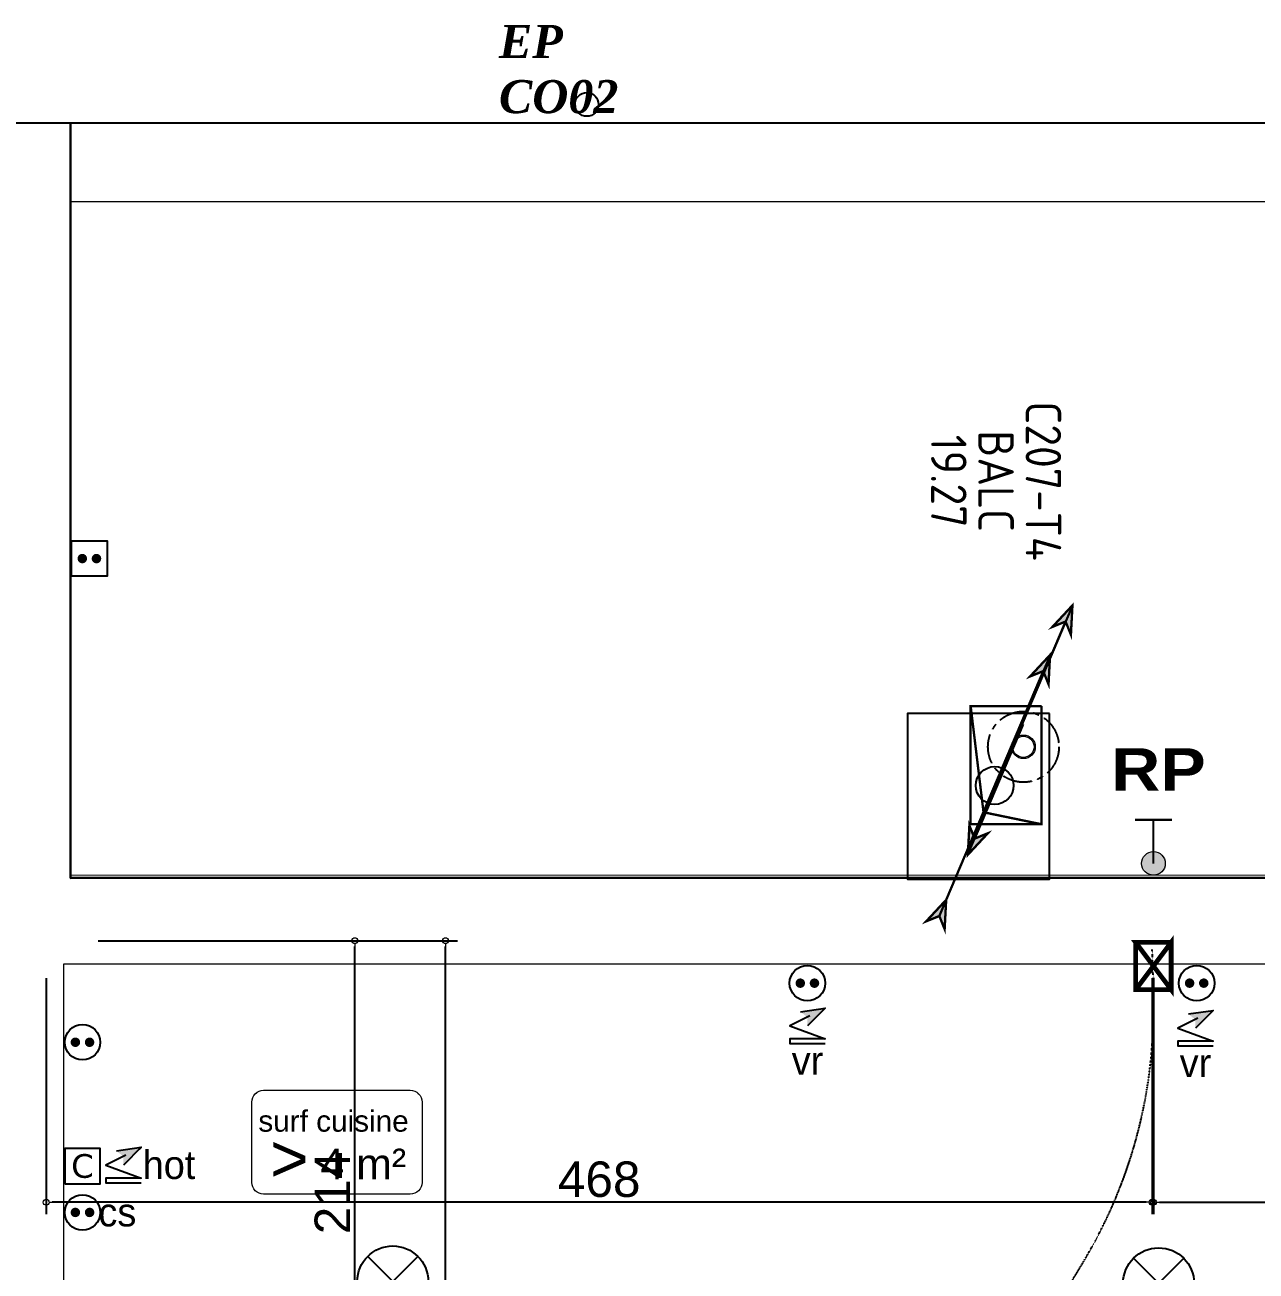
# Model space of a CAD drawing. Header units: millimetres. Extents: x 449410 to 506007, y -379864 to -318775.
# Drawn here: x 469337 to 474544, y -325992 to -320718 of the extents above; entities that cross this region are included whole.
import ezdxf
from ezdxf import colors
from ezdxf.entities.mleader import LeaderData, LeaderLine
from ezdxf.math import Vec2, Vec3

# ---------------------------------------------------------------- set-up
doc = ezdxf.new("R2010")
doc.units = ezdxf.units.MM
doc.set_wipeout_variables(frame=1)
doc.linetypes.add('prelem_euev', pattern=[2, 1.25, -0.25, 0.25, -0.25])
doc.linetypes.add('prlm_ef', pattern=[0.165, 0.1, -0.065])
for name, color, linetype, lineweight in [('_GAZELEC-BOITE INCORPO', 36, 'Continuous', 18), ('_GAZELEC-RESERVATION', 1, 'Continuous', 18), ('_GAZELEC-RESERVATION 2', 132, 'Continuous', 18)]:
    doc.layers.add(name, color=color, linetype=linetype, lineweight=lineweight)
for name, color, linetype in [('GAZ-EU FLECHE', 42, 'Continuous'), ('GAZ-FLECHE VMC', 93, 'Continuous'), ('prlm-EAU-EF', 161, 'Continuous'), ('prlm-EAU-EPEXT', 145, 'Continuous'), ('prlm-EAU-EUEV', 25, 'Continuous'), ('prlm-ELEC-CFO', 201, 'Continuous'), ('prlm-GT', 242, 'Continuous'), ('prlm-VMC', 93, 'Continuous')]:
    doc.layers.add(name, color=color, linetype=linetype)
doc.layers.add('prlm-xpoly', color=7, linetype='Continuous', plot=False)
doc.layers.add('prlm-ZEROPLOT', color=254, linetype='Continuous', plot=False)
doc.styles.add('Arial', font='arial.ttf')
doc.styles.add('prlm-eau-ef', font='ariblk.ttf', dxfattribs={"height": 18})
doc.styles.add('prlm-eau-ep', font='timesbi.ttf', dxfattribs={"height": 18})
doc.styles.add('prlm-elec-cfo', font='comic.ttf', dxfattribs={"height": 12})
doc.styles.add('prlm-sejc', font='arial.ttf', dxfattribs={"height": 20})
doc.styles.add('prlm-xpoly', font='isocp.shx', dxfattribs={"height": 15})
doc.styles.get("Standard").update_dxf_attribs({"font": 'arial.ttf'})
doc.dimstyles.new('200', dxfattribs={"dimtxt": 150, "dimasz": 25, "dimexe": 50, "dimexo": 50, "dimgap": 20, "dimtad": 1, "dimdec": 0, "dimlfac": 0.1, "dimdsep": 46, "dimtxsty": 'Arial', "dimblk1": 'DOTBLANK', "dimblk2": 'DOTBLANK', "dimsah": 1, "dimcen": 25, "dimclrd": 5, "dimclre": 5, "dimadec": 0, "dimazin": 0, "dimtfac": 1, "dimtdec": 0, "dimtmove": 0, "dimatfit": 3, "dimldrblk": 'DOTBLANK', "dimfxl": 50, "dimtolj": 1, "dimtzin": 0, "dimarcsym": 0})

# ---------------------------------------------------------------- blocks, each defined once
blk = doc.blocks.new('xi.vp')
at = {"layer": 'prlm-EAU-EUEV', "lineweight": 5}
h = blk.add_hatch(color=0, dxfattribs=at)
h.paths.add_polyline_path([(5, 0, 1), (-5, 0, 1)])
h.paths.add_polyline_path([(4.5, 0, 1), (-4.5, 0, 1)], flags=16)
at = {"layer": 'prlm-EAU-EUEV', "color": 0, "lineweight": 5}
for radius in [5, 4.5]:
    blk.add_circle((0, 0), radius, dxfattribs=at)
at = {"layer": 'prlm-ZEROPLOT', "linetype": 'prelem_euev', "ltscale": 10}
blk.add_circle((0, 0), 15, dxfattribs=at)
blk = doc.blocks.new('xi.rp')
at = {"layer": 'prlm-EAU-EF', "lineweight": 5}
h = blk.add_hatch(color=0, dxfattribs=at)
edge = h.paths.add_edge_path()
edge.add_arc((0, 5), 5, 0, 360)
at = {"layer": 'prlm-EAU-EF', "color": 0, "const_width": 1, "flags": 128}
blk.add_lwpolyline([(-7.82, 23.46), (7.82, 23.46)], dxfattribs=at)
at = {"layer": 'prlm-EAU-EF', "color": 0, "flags": 128}
blk.add_lwpolyline([(0, 5), (0, 23.46)], dxfattribs=at)
at = {"layer": 'prlm-EAU-EF', "color": 0, "lineweight": 5}
blk.add_circle((0, 5), 5, dxfattribs=at)
blk = doc.blocks.new('xi.epext')
at = {"layer": 'prlm-EAU-EPEXT', "color": 0, "linetype": 'ByBlock', "lineweight": -2}
blk.add_circle((0, 0), 5, dxfattribs=at)
blk = doc.blocks.new('xi.VR')
at = {"layer": 'prlm-ELEC-CFO', "lineweight": 5}
blk.add_hatch(color=0, dxfattribs=at).paths.add_polyline_path([(-3, 6), (-0.1, 3.7), (0, 0), (7.5, 7.5)])
at = {"layer": 'prlm-ELEC-CFO', "color": 0}
for points in [[(-3, 6), (7.5, 7.5), (0, 0)], [(0.95, 4.23), (-7.5, 0), (7.5, -5.5), (-7.5, -5.5), (-7.5, -7.5), (7.5, -7.5)]]:
    blk.add_lwpolyline(points, dxfattribs=at)
blk = doc.blocks.new('xi.HOT')
at = {"layer": 'prlm-ELEC-CFO', "lineweight": 5}
blk.add_hatch(color=0, dxfattribs=at).paths.add_polyline_path([(-3, 6), (-0.1, 3.7), (0, 0), (7.5, 7.5)])
at = {"layer": 'prlm-ELEC-CFO', "color": 0}
for points in [[(-3, 6), (7.5, 7.5), (0, 0)], [(0.95, 4.23), (-7.5, 0), (7.5, -5.5), (-7.5, -5.5), (-7.5, -7.5), (7.5, -7.5)]]:
    blk.add_lwpolyline(points, dxfattribs=at)
blk = doc.blocks.new('xi.PCS')
at = {"color": 0, "lineweight": 5}
blk.add_wipeout([(-7.5, -7.5), (7.5, -7.5), (7.5, 7.5), (-7.5, 7.5)], dxfattribs=at).dxf.layer = 'prlm-ELEC-CFO'
at = {"layer": 'prlm-ELEC-CFO', "color": 0, "linetype": 'ByBlock', "lineweight": 5, "const_width": 2}
for points in [[(-4, 0, 1), (-2, 0, 1)], [(2, 0, 1), (4, 0, 1)]]:
    blk.add_lwpolyline(points, format="xyb", close=True, dxfattribs=at)
at = {"layer": 'prlm-ELEC-CFO', "color": 0, "linetype": 'ByBlock', "lineweight": -2}
blk.add_circle((0, 0), 7.5, dxfattribs=at)
blk = doc.blocks.new('xi.SF32')
at = {"layer": 'prlm-ELEC-CFO', "color": 0, "flags": 128}
blk.add_lwpolyline([(-7.5, -7.5), (7.5, -7.5), (7.5, 7.5), (-7.5, 7.5)], close=True, dxfattribs=at)
at = {"layer": 'prlm-ELEC-CFO', "color": 0, "linetype": 'ByBlock', "insert": (0, 0), "char_height": 10, "width": 11.36, "attachment_point": 5}
blk.add_mtext('{\\fVerdana|b0|i0|c0|p34;C}', dxfattribs=at)
blk = doc.blocks.new('xi.PC')
at = {"color": 0, "lineweight": 5}
blk.add_wipeout([(-7.5, -7.5), (7.5, -7.5), (7.5, 7.5), (-7.5, 7.5)], dxfattribs=at).dxf.layer = 'prlm-ELEC-CFO'
at = {"layer": 'prlm-ELEC-CFO', "color": 0, "linetype": 'ByBlock', "lineweight": 5, "const_width": 2}
for points in [[(-4, 0, 1), (-2, 0, 1)], [(2, 0, 1), (4, 0, 1)]]:
    blk.add_lwpolyline(points, format="xyb", close=True, dxfattribs=at)
at = {"layer": 'prlm-ELEC-CFO', "color": 0, "linetype": 'ByBlock', "lineweight": -2}
blk.add_circle((0, 0), 7.5, dxfattribs=at)
blk = doc.blocks.new('xi.PTCE')
at = {"layer": 'prlm-ELEC-CFO', "color": 0}
for points in [[(-10.61, 10.61), (10.61, -10.61)], [(10.61, 10.61), (-10.61, -10.61)]]:
    blk.add_lwpolyline(points, dxfattribs=at)
at = {"layer": 'prlm-ELEC-CFO', "color": 0, "linetype": 'ByBlock'}
blk.add_circle((0, 0), 15, dxfattribs=at)
blk = doc.blocks.new('xi.4m²')
at = {"color": 0}
blk.add_wipeout([(-34.54, 20.54), (34.54, 20.54), (34.54, -20.54), (-34.54, -20.54)], dxfattribs=at).dxf.layer = 'prlm-ELEC-CFO'
at = {"layer": 'prlm-ELEC-CFO', "color": 0, "lineweight": 13}
blk.add_lwpolyline([(-31, 22), (31, 22, -0.414214), (36, 17), (36, -17, -0.414214), (31, -22), (-31, -22, -0.414214), (-36, -17), (-36, 17, -0.414214)], format="xyb", close=True, dxfattribs=at)
at = {"layer": 'prlm-ELEC-CFO', "color": 0, "attachment_point": 6, "line_spacing_factor": 0.8, "style": 'prlm-sejc'}
for s, insert, char_height in [('surf cuisine', (30.36, 8.9), 9), ('4 m²', (29.31, -9.19), 13)]:
    blk.add_mtext(s, dxfattribs=dict(at, insert=insert, char_height=char_height))
at = {"layer": 'prlm-ELEC-CFO', "color": 0, "style": 'prlm-sejc', "flags": 8}
blk.add_attdef('?', (-28.3, -16.79), '', height=20, dxfattribs=at)
blk = doc.blocks.new('xi.PC-EXT')
at = {"layer": 'prlm-ELEC-CFO', "color": 0, "linetype": 'ByBlock', "lineweight": -2, "flags": 128}
blk.add_lwpolyline([(-7.5, 7.5), (7.5, 7.5), (7.5, -7.5), (-7.5, -7.5)], close=True, dxfattribs=at)
at = {"layer": 'prlm-ELEC-CFO', "color": 0, "linetype": 'ByBlock', "lineweight": 5, "const_width": 2}
for points in [[(-4, 0, 1), (-2, 0, 1)], [(2, 0, 1), (4, 0, 1)]]:
    blk.add_lwpolyline(points, format="xyb", close=True, dxfattribs=at)
blk = doc.blocks.new('FLECHE2')
h = blk.add_hatch(color=256)
h.dxf.hatch_style = 1
h.paths.add_polyline_path([(496271.9, -370023.3), (496278.4, -369899.2), (496300.9, -369954.8), (496356.5, -369932.3)])
at = {"const_width": 10}
for points in [[(496066.7, -370507.2), (496300.9, -369954.8), (496356.5, -369932.3), (496271.9, -370023.3), (496300.9, -369954.8), (496278.4, -369899.2), (496271.9, -370023.3), (496356.5, -369932.3), (496300.9, -369954.8), (496278.4, -369899.2), (496271.9, -370023.3)], [(496271.9, -370023.3), (496278.4, -369899.2), (496300.9, -369954.8), (496356.5, -369932.3), (496271.9, -370023.3)]]:
    blk.add_lwpolyline(points, dxfattribs=at)
blk = doc.blocks.new('FLECHE1')
h = blk.add_hatch(color=256)
h.dxf.hatch_style = 1
h.paths.add_polyline_path([(495907.1, -370439.6), (495913.6, -370315.5), (495936.1, -370371.1), (495991.7, -370348.6)])
for p, q in [((495907.1, -370439.6), (496141.3, -369887.2)), ((495913.6, -370315.5), (495907.1, -370439.6)), ((495913.6, -370315.5), (495907.1, -370439.6)), ((495936.1, -370371.1), (495913.6, -370315.5)), ((495936.1, -370371.1), (495913.6, -370315.5)), ((495991.7, -370348.6), (495907.1, -370439.6)), ((495907.1, -370439.6), (495991.7, -370348.6)), ((495907.1, -370439.6), (495936.1, -370371.1)), ((495936.1, -370371.1), (495991.7, -370348.6)), ((495991.7, -370348.6), (495936.1, -370371.1))]:
    blk.add_line(p, q)
at = {"const_width": 10}
for points in [[(495936.1, -370371.1), (496141.3, -369887.2)], [(495907.1, -370439.6), (495913.6, -370315.5), (495936.1, -370371.1), (495991.7, -370348.6), (495907.1, -370439.6)]]:
    blk.add_lwpolyline(points, dxfattribs=at)
blk = doc.blocks.new('_DOTBLANK')
at = {"color": 0, "linetype": 'ByBlock'}
blk.add_line((-0.5, 0), (-1, 0), dxfattribs=at)
blk.add_circle((0, 0), 0.5, dxfattribs=at)
blk = doc.blocks.new('*D165')
at = {"layer": '_GAZELEC-BOITE INCORPO', "color": 5, "lineweight": -2, "transparency": 16777216}
for p, q in [((470278.9, -324593.4), (471165.6, -324593.4)), ((471115.6, -328399.4), (471115.6, -324618.4)), ((470278.9, -328424.4), (471165.6, -328424.4))]:
    blk.add_line(p, q, dxfattribs=at)
at = {"layer": '_GAZELEC-BOITE INCORPO', "color": 5, "lineweight": -2, "transparency": 16777216, "xscale": 25, "yscale": 25, "zscale": 25}
for p, rotation in [((471115.6, -324593.4), 90), ((471115.6, -328424.4), 270)]:
    blk.add_blockref('_DOTBLANK', p, dxfattribs=dict(at, rotation=rotation))
at = {"layer": '_GAZELEC-BOITE INCORPO', "color": 0, "transparency": 16777216, "insert": (471019, -326508.9), "char_height": 150, "attachment_point": 5, "rotation": 90, "style": 'Arial'}
blk.add_mtext('\\A1;383', dxfattribs=at)
blk = doc.blocks.new('*D167')
at = {"layer": '_GAZELEC-BOITE INCORPO', "color": 5, "lineweight": -2, "transparency": 16777216}
for p, q in [((469646.7, -324593.4), (470782.1, -324593.4)), ((470732.1, -326703.5), (470732.1, -324618.4)), ((469646.9, -326728.5), (470782.1, -326728.5))]:
    blk.add_line(p, q, dxfattribs=at)
at = {"layer": '_GAZELEC-BOITE INCORPO', "color": 5, "lineweight": -2, "transparency": 16777216, "xscale": 25, "yscale": 25, "zscale": 25}
for p, rotation in [((470732.1, -324593.4), 90), ((470732.1, -326728.5), 270)]:
    blk.add_blockref('_DOTBLANK', p, dxfattribs=dict(at, rotation=rotation))
at = {"layer": '_GAZELEC-BOITE INCORPO', "color": 0, "transparency": 16777216, "insert": (470636.8, -325661), "char_height": 150, "attachment_point": 5, "rotation": 90, "style": 'Arial'}
blk.add_mtext('\\A1;214', dxfattribs=at)
blk = doc.blocks.new('*D168')
at = {"layer": '_GAZELEC-BOITE INCORPO', "color": 5, "lineweight": -2, "transparency": 16777216}
for p, q in [((474109.9, -324750.8), (474109.9, -325750.4)), ((476360.3, -324750.6), (476360.3, -325750.4)), ((474134.9, -325700.4), (476335.3, -325700.4))]:
    blk.add_line(p, q, dxfattribs=at)
at = {"layer": '_GAZELEC-BOITE INCORPO', "color": 5, "lineweight": -2, "transparency": 16777216, "xscale": 25, "yscale": 25, "zscale": 25, "rotation": 180}
blk.add_blockref('_DOTBLANK', (474109.9, -325700.4), dxfattribs=at)
at = {"layer": '_GAZELEC-BOITE INCORPO', "color": 5, "lineweight": -2, "transparency": 16777216, "xscale": 25, "yscale": 25, "zscale": 25}
blk.add_blockref('_DOTBLANK', (476360.3, -325700.4), dxfattribs=at)
at = {"layer": '_GAZELEC-BOITE INCORPO', "color": 0, "transparency": 16777216, "insert": (475235.1, -325603.8), "char_height": 150, "attachment_point": 5, "style": 'Arial'}
blk.add_mtext('\\A1;225', dxfattribs=at)
blk = doc.blocks.new('*D169')
at = {"layer": '_GAZELEC-BOITE INCORPO', "color": 5, "lineweight": -2, "transparency": 16777216}
for p, q in [((469426.8, -324752.4), (469426.8, -325750.4)), ((474104.2, -324752.1), (474104.2, -325750.4)), ((474079.2, -325700.4), (469451.8, -325700.4))]:
    blk.add_line(p, q, dxfattribs=at)
at = {"layer": '_GAZELEC-BOITE INCORPO', "color": 5, "lineweight": -2, "transparency": 16777216, "xscale": 25, "yscale": 25, "zscale": 25, "rotation": 180}
blk.add_blockref('_DOTBLANK', (469426.8, -325700.4), dxfattribs=at)
at = {"layer": '_GAZELEC-BOITE INCORPO', "color": 5, "lineweight": -2, "transparency": 16777216, "xscale": 25, "yscale": 25, "zscale": 25}
blk.add_blockref('_DOTBLANK', (474104.2, -325700.4), dxfattribs=at)
at = {"layer": '_GAZELEC-BOITE INCORPO', "color": 0, "transparency": 16777216, "insert": (471765.5, -325603.8), "char_height": 150, "attachment_point": 5, "style": 'Arial'}
blk.add_mtext('\\A1;468', dxfattribs=at)

msp = doc.modelspace()

# ---------------------------------------------------------------- linework, layer by layer
at = {"layer": '_GAZELEC-RESERVATION 2', "const_width": 10}
msp.add_lwpolyline([(473636.733, -323600.781), (473636.733, -324100.781), (473336.733, -324100.781), (473336.733, -323600.781), (473636.733, -323600.781), (473336.733, -323600.781), (473391.164, -324049.97), (473636.733, -324100.781)], dxfattribs=at)
at = {"layer": 'prlm-GT'}
msp.add_lwpolyline([(473670.302, -323631.845), (473070.302, -323631.845), (473070.302, -324333.028), (473670.302, -324333.028)], close=True, dxfattribs=at)
at = {"layer": 'prlm-VMC'}
msp.add_circle((473438.469, -323936.668), 80, dxfattribs=at)
at = {"layer": 'prlm-xpoly', "lineweight": 0}
for points in [[(469529.28, -324316.445), (476292.812, -324315.453), (476292.813, -321466.553), (469529.28, -321466.553)], [(469500.09, -324693.454), (469500.278, -327845.253), (470873.221, -327845.253), (470873.221, -328165.086), (476262.803, -328164.749), (476262.804, -324693.029)]]:
    msp.add_lwpolyline(points, close=True, dxfattribs=at)
at = {"layer": 'prlm-ZEROPLOT'}
for points in [[(460622.804, -321132.114), (469529.28, -321132.115), (469529.28, -324328.59), (476622.905, -324327.426), (476622.9, -365260.426), (469152.798, -365260.426), (469147.999, -363470.344), (460622.798, -363470.343)], [(469529.28, -321132.115), (476622.804, -321132.115), (476622.804, -324328.008), (469529.28, -324328.008)]]:
    msp.add_lwpolyline(points, close=True, dxfattribs=at)

# ---------------------------------------------------------------- block references
at = {"layer": 'GAZ-EU FLECHE', "rotation": 180}
msp.add_blockref('FLECHE1', (969674.396, -693614.042), dxfattribs=at)
at = {"layer": 'GAZ-EU FLECHE'}
msp.add_blockref('FLECHE1', (-22582.245, 46209.699), dxfattribs=at)
at = {"layer": 'GAZ-FLECHE VMC', "rotation": 180}
for name, p in [('FLECHE1', (969579.78, -693823.841)), ('FLECHE2', (969505.141, -694443.904))]:
    msp.add_blockref(name, p, dxfattribs=at)
at = {"layer": 'prlm-EAU-EF', "xscale": 10, "yscale": 10, "zscale": 10}
msp.add_blockref('xi.rp', (474109.909, -324316.445), dxfattribs=at)
at = {"layer": 'prlm-EAU-EPEXT', "xscale": 10, "yscale": 10, "zscale": 10}
msp.add_blockref('xi.epext', (471712.969, -321054.768), dxfattribs=at)
at = {"layer": 'prlm-EAU-EUEV', "xscale": 10, "yscale": 10, "zscale": 10}
msp.add_blockref('xi.vp', (473560.076, -323773.107), dxfattribs=at)
at = {"layer": 'prlm-ELEC-CFO', "xscale": 10, "yscale": 10, "zscale": 10}
for name, p in [('xi.PC-EXT', (469609.28, -322976.469)), ('xi.SF32', (469580.141, -325547.712)), ('xi.PTCE', (470892.508, -326035.426)), ('xi.PTCE', (474131.703, -326043.152))]:
    msp.add_blockref(name, p, dxfattribs=at)

# ---------------------------------------------------------------- texts
at = {"layer": 'prlm-EAU-EPEXT', "insert": (471341.489, -320718.211), "char_height": 140, "attachment_point": 1, "style": 'prlm-eau-ep'}
msp.add_mtext_dynamic_manual_height_columns('EP CO02', width=91.58378, gutter_width=75, heights=[0], dxfattribs=at)
at = {"layer": 'prlm-xpoly', "lineweight": 20, "insert": (473444.354, -322648.652), "char_height": 150, "attachment_point": 5, "rotation": 269.999993, "line_spacing_factor": 0.8, "style": 'prlm-xpoly'}
msp.add_mtext('C207-T4\\PBALC\\P19.27', dxfattribs=at)

# ---------------------------------------------------------------- next in the draw order: block references
at = {"layer": 'prlm-ELEC-CFO', "xscale": 10, "yscale": 10, "zscale": 10}
for p in [(472646.125, -324773.256), (474292.781, -324773.153), (469580.11, -325023.331)]:
    msp.add_blockref('xi.PC', p, dxfattribs=at)
msp.add_blockref('xi.4m²', (470656.256, -325446.345), dxfattribs=at).add_auto_attribs({'?': '>'})

# ---------------------------------------------------------------- next in the draw order: texts
at = {"layer": 'prlm-EAU-EF', "lineweight": 20, "insert": (474131.123, -323779.017), "char_height": 180, "attachment_point": 2, "line_spacing_factor": 0.8, "style": 'prlm-eau-ef', "bg_fill": 3, "box_fill_scale": 0.95, "bg_fill_color": 256, "bg_fill_transparency": 0}
msp.add_mtext('RP', dxfattribs=at)
at = {"layer": 'prlm-ELEC-CFO', "lineweight": 20, "char_height": 120, "attachment_point": 5, "line_spacing_factor": 0.8, "style": 'prlm-elec-cfo', "bg_fill": 3, "box_fill_scale": 1.1, "bg_fill_color": 256, "bg_fill_transparency": 0}
for s, insert in [('vr', (472646.73, -325101.047)), ('vr', (474287.661, -325110.868)), ('hot', (469946.124, -325542.806)), ('cs', (469727.601, -325743.467))]:
    msp.add_mtext(s, dxfattribs=dict(at, insert=insert))

# ---------------------------------------------------------------- next in the draw order: linework, layer by layer
at = {"layer": '_GAZELEC-BOITE INCORPO', "const_width": 20}
msp.add_lwpolyline([(474084.894, -324600.775), (474034.894, -324600.779), (474034.909, -324800.773), (474184.909, -324800.767), (474184.894, -324600.767), (474034.894, -324600.779), (474184.909, -324800.767), (474184.887, -324600.767), (474034.909, -324800.773)], dxfattribs=at)
at = {"layer": 'prlm-EAU-EF', "linetype": 'prlm_ef'}
msp.add_spline([(470122.929, -328469.895), (470153.776, -328813.987), (470204.239, -329021.071), (470327.589, -329211.718), (470718.206, -329401.195), (471242.02, -329330.535), (471745.411, -328791.545), (473589.656, -326293.497), (473922.384, -325746.527), (474104.848, -325027.959), (474104.848, -324630.605)], degree=3, dxfattribs=at)

# ---------------------------------------------------------------- next in the draw order: block references
at = {"layer": 'prlm-ELEC-CFO', "xscale": 10, "yscale": 10, "zscale": 10}
for name, p in [('xi.VR', (472646.72, -324953.872)), ('xi.VR', (474287.651, -324963.692)), ('xi.HOT', (469753.39, -325542.818)), ('xi.PCS', (469580.152, -325743.476))]:
    msp.add_blockref(name, p, dxfattribs=at)

# ---------------------------------------------------------------- next in the draw order: dimensions: what is measured, and where the dimension line sits
at = {"layer": '_GAZELEC-BOITE INCORPO'}
dim = msp.add_linear_dim(base=(471115.64, -324593.407), p1=(470228.876, -328424.449), p2=(470228.876, -324593.407), angle=90, dimstyle='200', dxfattribs=at)
dim.commit()
dim.dimension.update_dxf_attribs({"geometry": '*D165', "text_midpoint": (471019.003, -326508.928)})
dim = msp.add_linear_dim(base=(476360.276, -325700.362), p1=(474109.901, -324700.773), p2=(476360.276, -324700.632), dimstyle='200', dxfattribs=at)
dim.commit()
dim.dimension.update_dxf_attribs({"geometry": '*D168', "text_midpoint": (475235.089, -325603.776)})

# ---------------------------------------------------------------- next in the draw order: leaders
at = {"layer": '_GAZELEC-RESERVATION', "color": 6}
ml = msp.add_multileader_mtext('Standard', dxfattribs=at)
ml.set_content('résa n°12\\P200x400 en dalle haute', color=6)
ml.set_leader_properties()
ml.build(insert=Vec2(0, 0))
ml.multileader.update_dxf_attribs({"has_text_frame": 1, "arrow_head_size": 80, "scale": 20})
ctx = ml.context
ctx.base_point, ctx.scale, ctx.char_height, ctx.arrow_head_size, ctx.landing_gap_size, ctx.plane_origin = Vec3(463729.105, -324251.058), 20, 80, 80, 40, Vec3(458188.181, -324052.68)
notes = []
notes.append((ctx, [(0, (1, 1, 0), (465053.111, -324251.058), (-1, 0), 89.845, [(0, [(465647.221, -324686.094)], 0, [])])]))
ctx.mtext.insert, ctx.mtext.width, ctx.mtext.flow_direction = Vec3(463769.105, -324210.376), 1568.85041, 5
for ctx, leaders in notes:
    for number, flags, end, landing, length, lines in leaders:
        leader = LeaderData()
        leader.index, (leader.has_last_leader_line, leader.has_dogleg_vector, leader.attachment_direction) = number, flags
        leader.last_leader_point, leader.dogleg_vector, leader.dogleg_length = Vec3(end), Vec3(landing), length
        for number, points, colour, breaks in lines:
            line = LeaderLine()
            line.index, line.vertices, line.color, line.breaks = number, Vec3.list(points), colors.encode_raw_color(colour), breaks
            leader.lines.append(line)
        ctx.leaders.append(leader)

# ---------------------------------------------------------------- next in the draw order: dimensions: what is measured, and where the dimension line sits
at = {"layer": '_GAZELEC-BOITE INCORPO'}
dim = msp.add_linear_dim(base=(470732.122, -324593.447), p1=(469596.881, -326728.515), p2=(469596.747, -324593.447), angle=90, dimstyle='200', dxfattribs=at)
dim.commit()
dim.dimension.update_dxf_attribs({"geometry": '*D167', "text_midpoint": (470636.815, -325660.981)})
dim = msp.add_linear_dim(base=(469426.753, -325700.362), p1=(474104.194, -324702.094), p2=(469426.753, -324702.387), dimstyle='200', dxfattribs=at)
dim.commit()
dim.dimension.update_dxf_attribs({"geometry": '*D169', "text_midpoint": (471765.473, -325603.776)})

doc.saveas('drawing.dxf')
